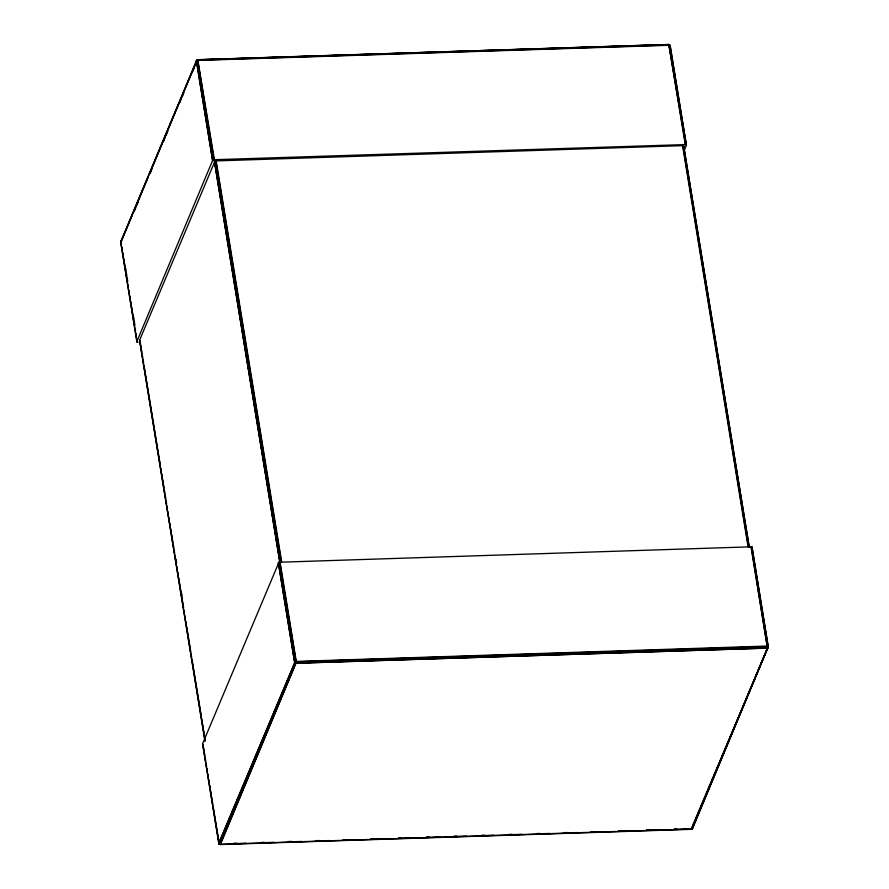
<?xml version="1.0" encoding="UTF-8"?>
<svg xmlns="http://www.w3.org/2000/svg" width="889" height="889" viewBox="0 0 889 889"><rect width="100%" height="100%" fill="white"/><g stroke="black" fill="none" stroke-linecap="round" stroke-linejoin="round"><path stroke-width="1.33" d="M138.039 342.187L136.862 341.509L212.604 160.453L196.402 61.208L197.28 59.763L213.993 159.709L685.964 144.563L686.441 145.174L684.308 150.263M685.964 144.563L669.061 44.483L197.747 59.674L196.491 60.53M670.262 45.739L668.617 44.494L670.128 45.583M683.763 146.341L682.585 145.652L215.016 160.942L139.551 340.343L140.018 340.954M752.138 547.491L750.961 546.813L278.946 562.248L202.559 743.826L203.036 744.437M278.301 562.77L294.503 662.016L295.815 663.272L767.074 648.125L768.363 646.547L692.509 828.47L690.875 828.892M120.637 242.453C121.837 239.619 119.659 242.719 121.46 242.941M120.748 241.597L121.449 242.175M120.937 241.308L121.137 242.875M214.716 161.098L296.359 662.005L220.472 844.361L219.116 844.05L218.772 843.072L295.159 661.483L767.163 646.047L768.34 647.081M219.116 844.05L295.37 662.216L767.229 646.814L768.063 647.692M685.263 144.485L668.806 44.517L197.325 59.83L196.525 61.019L212.604 160.453M669.928 45.261L668.617 44.494M691.053 829.304L768.129 646.592L295.237 661.849L218.85 843.594L220.094 844.328L691.642 829.037L690.964 829.137M120.704 242.63L121.193 241.175M751.916 546.991L768.063 646.97L691.542 829.304L692.598 827.792L692.509 828.47L691.453 829.293M219.383 844.261L295.548 662.572L767.229 647.214C768.996 647.948 766.196 648.37 767.163 646.047L750.961 546.813M196.68 60.252L120.66 241.919L136.917 341.865M121.426 242.564L120.704 242.264L197.014 59.93M121.549 240.941L132.217 215.438M133.283 212.882L148.219 177.189M149.285 174.633L164.221 138.928M165.287 136.384L180.223 100.679M181.289 98.134L196.225 62.43M134.195 211.549L135.795 207.726M136.862 205.181L138.462 201.347M150.197 173.299L151.797 169.477M163.532 141.429L165.132 137.595M166.199 135.05L167.799 131.228M179.522 103.168L181.123 99.346M182.189 96.801L183.79 92.978M192.857 71.298L194.458 67.475M195.524 64.919L197.125 61.097M692.32 828.748L768.296 646.37M196.391 60.863L198.125 60.108L669.35 44.939L670.017 45.428L686.219 144.663M196.402 61.208L198.191 60.43L669.428 45.261L670.184 45.572L686.441 145.174M197.291 59.874L668.906 44.672L685.63 144.496M692.609 828.137L691.975 828.648M121.326 241.33L120.882 242.775L137.084 342.009M202.781 744.337L218.983 843.572L220.094 844.539L295.904 663.172L767.451 648.059L751.327 546.824M767.074 648.125L767.863 646.125L751.661 546.879M197.28 59.763L196.602 60.363M212.738 160.264L213.993 159.709M196.925 59.985L197.547 59.707M218.772 843.072L220.472 844.361L219.261 844.172M197.747 59.674L214.393 159.676M219.083 843.905L220.472 844.361L219.683 844.306L295.759 662.883L767.674 647.67L691.72 829.237M197.947 59.696L196.747 60.841L212.96 160.076M233.796 843.305L236.563 843.216M261.488 842.416L264.255 842.328M287.803 841.561L291.959 841.427M315.506 840.672L319.651 840.538M343.198 839.783L347.355 839.649M370.902 838.883L375.058 838.749M398.594 837.994L401.361 837.905M426.298 837.094L429.065 837.005M453.99 836.205L456.768 836.116M481.694 835.316L484.461 835.227M509.386 834.415L512.164 834.327M537.089 833.526L539.856 833.438M563.404 832.682L567.56 832.537M591.096 831.782L595.252 831.648M618.8 830.893L622.956 830.759M646.492 829.993L650.648 829.859M674.195 829.104L676.962 829.015M233.863 843.628L246.32 843.228M261.555 842.739L274.023 842.339M287.869 841.883L301.715 841.439M315.573 840.994L329.419 840.55M343.265 840.105L357.111 839.649M370.969 839.205L384.815 838.76M398.661 838.316L412.507 837.871M426.364 837.416L440.211 836.971M454.057 836.527L466.525 836.127M481.76 835.638L494.217 835.227M509.453 834.738L521.921 834.338M537.156 833.849L549.624 833.449M563.47 833.004L577.317 832.549M591.163 832.104L605.02 831.659M618.866 831.215L632.712 830.771M646.559 830.315L660.416 829.87M674.262 829.426L688.108 828.981M218.738 843.261L220.094 844.539L691.253 829.326M219.572 843.739L220.194 844.483M220.005 844.072L219.239 843.683L213.249 806.979M197.647 59.652L197.047 60.685L213.26 159.92M279.691 562.037L296.204 663.305L294.637 661.827L278.435 562.581M197.658 59.819L213.604 159.798M691.542 829.259L692.253 828.159M219.939 844.517L218.816 843.428L202.559 743.826M279.302 562.115L296.204 663.305L294.859 661.638L278.646 562.404M296.204 663.305L295.159 661.483L278.946 562.248M752.083 547.135L768.34 646.736M683.785 146.152L749.26 547.102M683.541 145.829L749.227 547.291M683.285 145.729L748.749 546.679M682.952 145.663L748.427 546.624M682.585 145.652L748.06 546.613M216.149 160.698L281.624 561.648M215.76 160.731L281.235 561.692M215.371 160.82L280.846 561.77M215.016 160.942L280.491 561.904M214.493 161.287L279.968 562.237M214.371 161.476L279.835 562.426M176.1 559.959L176.544 562.704M181.467 592.807L181.912 595.541M140.251 342.321L140.918 346.421M141.362 349.166L141.807 351.9M142.251 354.633L142.707 357.367M143.151 360.112L143.596 362.845M144.04 365.579L148.063 390.215M148.519 392.949L148.963 395.683M149.408 398.428L160.353 465.48M160.798 468.214L161.253 470.948M161.698 473.693L162.142 476.426M162.587 479.16L163.043 481.905M163.487 484.638L163.932 487.372M164.376 490.106L164.821 492.85M165.276 495.584L165.721 498.318M166.165 501.063L166.61 503.796M167.054 506.53L167.51 509.264M167.954 512.008L168.399 514.742M168.843 517.476L169.299 520.221M169.743 522.954L170.188 525.688M170.632 528.422L171.077 531.166M171.533 533.9L171.977 536.634M172.422 539.379L172.866 542.112M173.322 544.846L173.766 547.591M174.211 550.324L174.655 553.058M175.1 555.792L176.444 564.004M176.889 566.749L177.333 569.482M177.789 572.216L178.233 574.95M178.678 577.694L179.122 580.428M179.578 583.162L180.023 585.907M180.467 588.64L183.601 607.798M184.045 610.532L184.49 613.266M184.934 616.01L185.379 618.744M185.834 621.478L186.279 624.222M186.723 626.956L190.746 651.593M191.191 654.326L191.635 657.06M192.091 659.794L201.247 715.901M201.692 718.645L202.136 721.379M202.592 724.113L203.036 726.846M203.481 729.591L203.925 732.325M204.381 735.059L204.826 737.803M139.762 340.843L205.015 740.426M139.551 340.343L204.992 741.482M125.46 267.411L125.905 270.123M126.349 272.845L126.794 275.568M127.238 278.279L127.683 281.002M133.45 316.351L133.895 319.062M134.339 321.785L134.784 324.507M121.804 246.953L122.249 249.676M122.693 252.398L123.138 255.11M123.582 257.832L124.027 260.555M124.471 263.266L124.916 265.989M125.36 268.711L127.572 282.302M128.016 285.025L128.46 287.736M128.905 290.459L129.35 293.181M129.794 295.893L130.239 298.615M130.683 301.338L131.127 304.049M131.572 306.772L132.017 309.494M132.461 312.206L134.684 325.807M135.128 328.519L135.561 331.241M136.006 333.964L136.45 336.675M136.895 339.398L137.339 342.121M203.481 747.16L203.925 749.883M204.37 752.594L204.814 755.317M205.259 758.039L205.703 760.751M206.148 763.473L206.592 766.196M207.037 768.907L207.481 771.63M207.926 774.352L208.37 777.064M208.804 779.786L209.248 782.509M209.693 785.22L210.137 787.943M210.582 790.665L211.026 793.377M211.471 796.1L211.915 798.822M212.36 801.534L212.804 804.256"/></g></svg>
